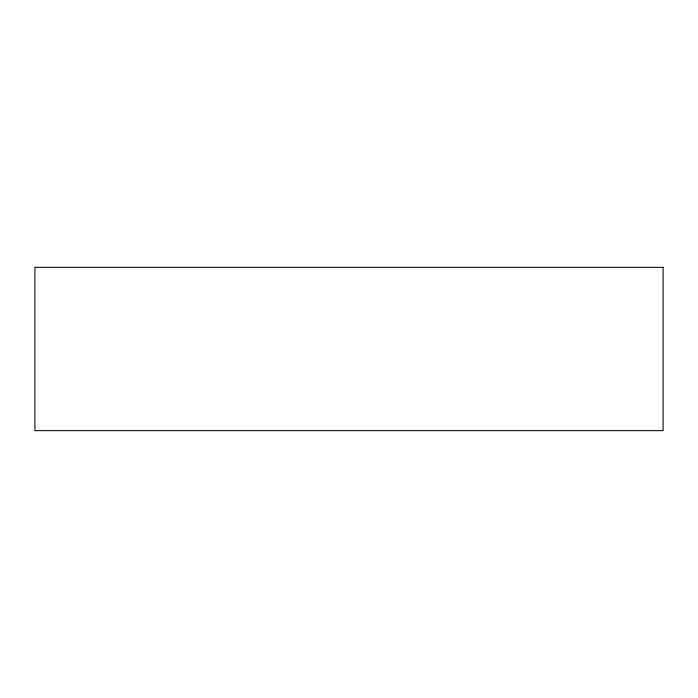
<?xml version="1.0" encoding="UTF-8"?>
<svg xmlns="http://www.w3.org/2000/svg" width="698" height="698" viewBox="0 0 698 698"><rect width="100%" height="100%" fill="white"/><g stroke="black" fill="none" stroke-linecap="round" stroke-linejoin="round"><path stroke-width="1.05" d="M663.1 267.36L34.9 267.36L34.9 430.64L663.1 430.64L663.1 267.36"/></g></svg>
